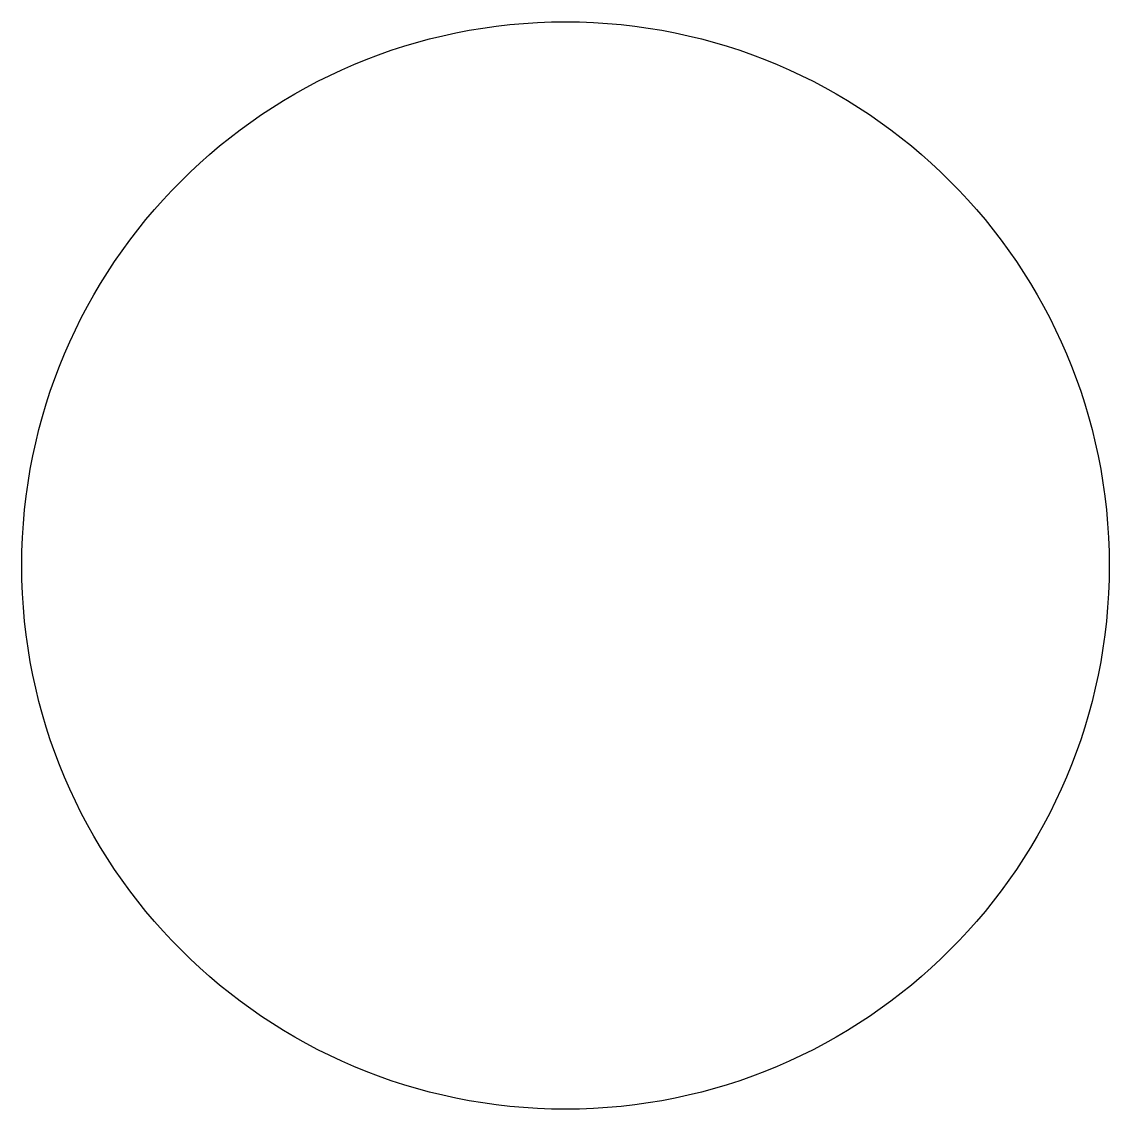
# Model space of a CAD drawing. Header units: millimetres. Extents: x 40 to 60, y 40 to 60.
import ezdxf

# ---------------------------------------------------------------- set-up
doc = ezdxf.new("R2010")
doc.units = ezdxf.units.MM
doc.layers.add('Profile_Outside', color=3, linetype='Continuous')

msp = doc.modelspace()

# ---------------------------------------------------------------- linework, layer by layer
at = {"layer": 'Profile_Outside'}
msp.add_circle((50, 50), 10, dxfattribs=at)

doc.saveas('drawing.dxf')
